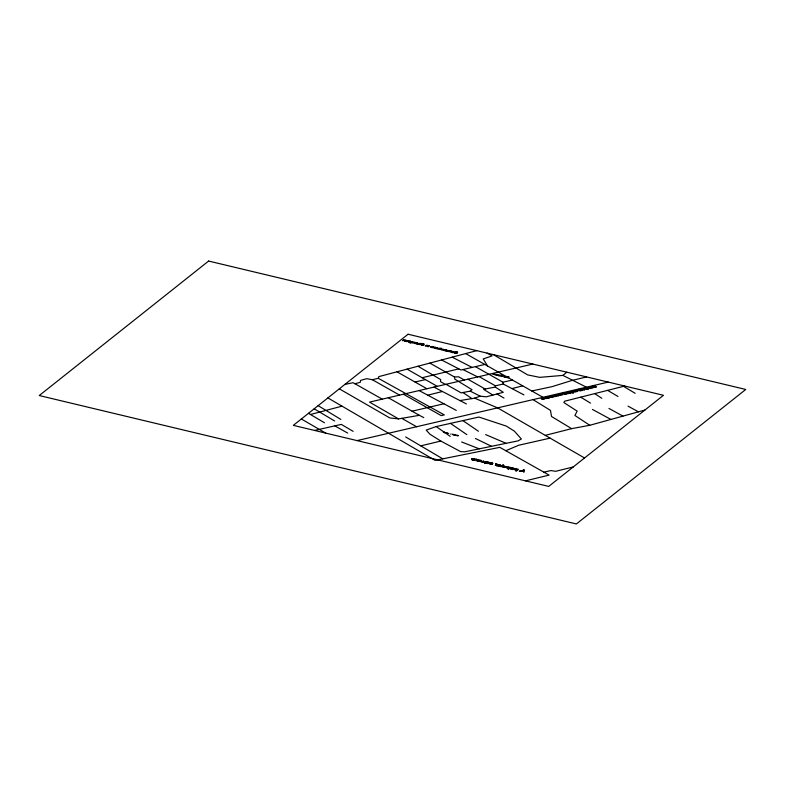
<?xml version="1.0" encoding="UTF-8"?>
<svg xmlns="http://www.w3.org/2000/svg" width="785" height="785" viewBox="0 0 785 785"><rect width="100%" height="100%" fill="white"/><g stroke="black" fill="none" stroke-linecap="round" stroke-linejoin="round"><path stroke-width="1.18" d="M445.998 384.297L461.138 392.863L470.205 391.136L480.234 396.189L486.308 396.827L503.293 392.304L495.296 387.054L495.423 385.827L479.085 376.594M504.009 376.986L504.147 376.113L504.382 376.692M476.201 459.254L476.878 459.637M495.57 463.886L496.248 464.269M453.75 352.033L451.944 352.161M451.924 352.063L453.74 351.935M457.488 435.616L456.742 435.626L457.42 435.273C458.057 435.92 458.263 435.861 458.371 435.489L457.616 435.655M506.855 377.281L506.58 376.358L505.383 377.3L506.717 376.594L506.806 377.644L508.592 377.026L507.915 377.909L509.102 376.957L506.953 377.408M481.107 460.844L481.725 460.991M500.477 465.476L501.095 465.623M541.297 398.564L543.23 398.535M556.379 395.11L558.135 395.277A8.066 3.101 4.4 0 1 557.811 395.424A4.033 1.55 4.4 0 0 557.586 395.522L557.595 395.522M344.87 384.424L353.014 382.717L354.967 383.737L360.325 382.295L360.531 380.391L366.703 378.704L372.335 379.704L378.272 378.311L378.792 376.633L476.721 350.65M411.958 342.054L410.3 342.221M410.241 342.064L411.948 341.926M414.598 342.711L413.852 343.32L415.461 342.495L413.401 342.123M427.727 345.802L426.952 346.45L428.561 345.635L426.481 345.253M443.191 349.865L443.015 349.089L441.602 349.678L441.474 348.717L441.121 349.845L442.985 349.354L443.074 350.306L445.046 349.57L443.093 350.061M543.22 398.603L543.043 398.741A8.066 3.101 4.4 0 1 542.729 398.878A4.033 1.55 4.4 0 0 542.504 398.986L542.504 398.986M409.289 342.397L410.82 341.534A1.325 0.51 4.4 0 1 412.262 341.926M476.995 459.971L475.975 460.824L478.212 459.676L477.417 459.745M496.405 464.553L495.355 465.456L497.592 464.308L496.787 464.377M482.608 461.855L483.658 460.981L481.421 462.12L484.679 462.532M503.528 466.859L504.578 465.986L502.341 467.124L505.599 467.526M573.855 392.716C565.838 393.295 575.258 389.566 571.951 392.647A2.581 0.991 4.4 0 0 572.255 392.794L573.315 392.765M449.255 351.042L448.539 351.611L450.649 351.072M543.946 399.123L542.062 399.192M559.077 395.62L557.154 395.728M499.613 375.377L497.994 375.181M498.328 375.269L499.554 375.161M478.742 460.893L478.968 460.697A5.485 2.11 4.4 0 0 479.87 461.011L480.332 461.178M498.122 465.525L498.347 465.328A5.485 2.11 4.4 0 0 499.25 465.642L499.702 465.809M433.075 347.176L431.603 346.842L433.084 346.96M437.53 348.246L436.058 347.912L437.539 348.03M446.724 350.444L445.262 350.11L446.734 350.228M421.329 344.693L422.055 344.586A8.242 3.169 4.4 0 1 422.595 344.654L424.273 344.203A1.923 0.736 4.4 0 0 422.801 343.83L421.731 344.007L423.252 344.065A2.159 0.824 4.4 0 1 423.547 344.144C424.813 344.811 418.032 344.203 422.438 345.371A1.335 0.51 4.4 0 0 423.851 345.174L421.319 344.801M454.77 352.691L455.496 352.583A8.242 3.169 4.4 0 1 456.036 352.651L457.655 352.171A1.923 0.736 4.4 0 0 456.232 351.827L455.212 351.974L456.693 352.063A2.159 0.824 4.4 0 1 456.988 352.141C458.234 352.799 451.473 352.19 455.879 353.358A1.335 0.51 4.4 0 0 457.292 353.171L454.77 352.808M566.103 394.021C565.308 395.12 561.167 392.343 563.659 393.471M450.757 351.445L450.08 351.984L451.689 351.16L451.13 351.199M489.389 463.572L491.508 463.503M549.814 397.789L548.45 397.985M555.849 396.405L554.642 396.611L555.309 396.405M559.028 394.58L560.362 394.61L559.077 394.826M586.65 388.251L587.985 388.271L586.68 388.477M588.976 387.712L590.31 387.741L589.005 387.947M408.936 341.465L408.278 341.985L410.329 340.818L407.739 340.808L406.601 341.593L408.887 341.112M420.083 344.134L419.435 344.654L421.486 343.477L418.896 343.467L417.757 344.252L420.044 343.771M440.149 348.933L439.492 349.453L441.553 348.275L439.011 348.255L437.824 349.05L440.11 348.569M566.24 392.932L568.046 393.285M568.566 392.402L570.361 392.755M575.533 390.802L577.328 391.156M496.297 374.612L495.796 375.004L496.679 374.641M567.987 393.452L566.211 393.108M570.303 392.922L568.517 392.559M577.289 391.313L575.483 390.959M434.537 347.637L433.928 348.118L435.538 347.294L434.959 347.343M404.766 340.641L404.854 340.562A3.945 1.521 4.4 0 0 405.511 340.798L405.776 340.886M415.922 343.3L416.011 343.231A3.945 1.521 4.4 0 0 416.658 343.457L416.923 343.555M493.441 354.643L527.667 374.906L539.717 377.349L562.865 375.397L566.848 372.198M413.332 342.466L412.184 342.927L412.949 342.319M426.432 345.596L425.284 346.057L426.049 345.449M448.176 350.767L446.999 351.248L448.343 350.424L450.992 351.042M470.205 391.136L472.011 389.703L454.839 379.145L454.397 376.947L429.817 363.092M495.521 374.386L494.658 374.739L496.571 374.445M497.376 374.926L496.934 375.279L497.71 374.7M446.449 432.937L446.616 432.82M448.559 433.428L448.706 433.31M450.718 434.193L451.12 433.889M454.299 434.419L453.701 434.9L454.221 434.488M454.554 434.87L455.055 434.772M454.711 434.762L455.555 434.89M455.29 434.792L454.809 435.165L455.457 434.821M478.879 460.157A2.924 1.119 4.4 0 0 478.673 460.295L478.163 460.687M486.082 463.062L484.679 463.542L486.926 461.757C490.733 461.668 489.546 464.612 486.19 463.179M498.043 464.926L497.298 465.505A2.64 1.02 4.4 0 1 496.758 465.799M497.494 465.358L498.004 464.955M404.609 340.298L404.108 340.7M478.624 460.324L477.928 460.873A2.64 1.02 4.4 0 1 477.388 461.168L477.977 461.295A1.452 0.559 4.4 0 0 478.3 461.168L481.097 461.6M505.334 467.144L506.904 466.535L505.736 467.458M479.252 460.461L481.058 460.648M560.755 395.12L559.273 395.248M588.377 388.781L586.895 388.918A1.374 0.53 4.4 0 0 588.858 388.653A1.374 0.53 4.4 0 0 587.121 387.976A1.374 0.53 4.4 0 0 586.395 388.761M590.703 388.251L589.211 388.379M406.326 341.259L404.383 340.906M417.522 343.899L415.569 343.604M500.447 466.251L497.68 465.799A1.452 0.559 4.4 0 1 497.356 465.937L496.719 465.78M570.98 391.833L572.667 392.206M572.569 392.392L570.931 392.019M565.642 394.011L563.993 393.619M564.032 393.422L565.72 393.815M484.757 462.483L485.974 461.531L484.414 462.139A3.228 1.246 4.4 0 1 484.198 462.296M547.449 397.22L548.578 397.181M553.484 395.836L554.936 395.699L553.101 395.738M542.072 398.878L542.572 398.643M557.154 395.414L557.664 395.189M480.391 461.482L478.752 461.138M499.78 466.104L498.122 465.77M547.047 397.132L548.823 397.053M505.805 450.718L518.689 445.252L550.099 438.138M543.406 399.123L544.005 398.937M558.498 395.66L559.087 395.483M484.109 462.336L482.647 462.1M504.323 376.878L505.913 376.535L504.313 377.045M553.17 397.073L551.992 397.318L550.334 396.376L552.768 396.974M582.921 390.243L581.705 390.508L580.046 389.556L582.48 390.165M544.8 397.632L546.046 397.357L547.704 398.299L545.369 397.681M523.575 470.205L521.74 470.814L523.428 471.216L523.536 470.558A7.006 2.689 4.4 0 1 523.703 470.156M549.255 397.799L547.812 397.612A3.768 1.452 4.4 0 0 548.509 397.534L548.823 397.495M563.875 393.246L566.142 393.776M541.885 398.476L542.504 398.397M556.967 395.012L557.595 394.933M436.175 426.569L426.196 430.101L429.954 434.242L440.807 441.052L460.677 451.63L464.926 451.777L518.139 440.856L521.348 438.992L514.391 431.142L506.345 426.098L478.909 417.041L436.175 426.569L450.178 436.352M459.932 400.576L474.621 398.162L480.234 396.189M405.197 340.327L406.296 340.484M416.344 342.996L417.443 343.153M456.37 435.351L457.007 435.243L456.203 435.498M447.568 433.32L447.077 433.33M573.354 392.559L573.864 392.618M444.349 432.329L445.016 432.378M452.965 434.39L453.642 434.439M444.948 432.692L444.379 432.682M453.553 434.762L452.984 434.743M446.95 432.947L447.587 432.986M545.29 435.361L571.627 428.649L589.78 425.284L644.878 410.055M458.813 368.862L422.144 377.732M310.477 414.5L342.005 406.159M511.987 388.604L522.673 385.837M427.786 395.198L442.406 391.489M624.742 386.034L564.503 401.243L563.905 402.597L577.161 411.124L574.934 415.481L589.78 425.284M573.236 466.947L555.692 471.314L550.884 470.549L543.917 472.177M420.78 445.87L440.807 441.052M525.42 480.852L549.117 475.111L499.81 447.342L435.135 460.383L327.875 397.926M586.63 376.928L571.98 380.44L552.12 386.632L531.779 390.989M484.845 364.446L461.011 370L441.592 359.972M415.02 382.02L425.421 379.606M532.858 364.073L369.539 402.106L398.554 418.896L419.367 415.314L423.792 417.63M475.406 366.644L502.959 382.216L512.389 380.028M495.423 385.827L503.254 384.012L523.938 394.894M412.066 411.183L443.957 403.765M357.067 440.601L608.277 382.099M558.998 395.11L560.824 394.924M586.621 388.771L588.446 388.585M588.946 388.241L590.762 388.055M314.559 430.445L341.308 424.391L353.142 431.348M495.296 387.054L483.58 389.321L492.901 395.071M405.747 341.171L404.815 340.975M416.894 343.83L415.932 343.624M556.908 395.238L556.388 395.159M541.817 398.701L541.307 398.623M558.155 395.738L557.576 395.669M543.063 399.202L542.484 399.133M554.671 395.964L554.436 396.003A4.798 1.845 4.4 0 1 553.631 396.111M548.636 397.347L548.46 397.377A4.798 1.845 4.4 0 1 547.596 397.495M493.657 373.797L494.373 373.905M443.407 432.388L443.976 432.447M496.728 374.406L497.454 374.504M405.08 340.111L406.767 340.494M416.227 342.78L417.914 343.163M554.858 396.111L554.583 396.15A3.768 1.452 4.4 0 1 553.847 396.229L554.445 396.592M554.75 395.954L555.613 396.042M548.715 397.338L549.578 397.426M410.781 342.849L409.927 342.672M499.034 375.623L498.033 375.485M499.191 375.75L498.514 375.681M454.397 376.947L458.675 376.82L464.347 380.028M413.783 342.299L414.608 342.535M426.883 345.429L427.707 345.675M590.712 387.113L592.969 387.918L591.37 387.348M560.765 393.982L563.022 394.786L561.452 394.227M549.157 396.641L551.413 397.445L549.794 396.867M398.554 418.896L389.821 417.944L339.306 388.84M411.036 342.78L409.348 342.603M434.605 347.048L434.419 347.215M431.289 347.098L430.808 347.009A1.442 0.549 4.4 0 0 432.702 347.647A1.442 0.549 4.4 0 0 433.192 346.774A1.442 0.549 4.4 0 0 430.847 346.784M471.638 459.284L472.305 459.402M443.908 432.093L443.397 432.103M573.59 390.704L572.765 390.91M582.401 388.683L581.587 388.889M430.975 346.862L432.918 347.323L431.446 347.353M435.439 347.932L437.373 348.393L435.861 348.403M444.634 350.13L446.567 350.591L445.075 350.61M493.373 373.896L494.442 374.16M452.69 434.213L452.396 434.596M444.182 432.417L444.958 432.545M452.808 434.478L453.583 434.605M471.883 459.078L474.572 459.716A1.285 0.491 4.4 0 1 473.139 459.981A1.285 0.491 4.4 0 1 472.089 459.382M493.363 374.317C493.971 372.865 496.277 374.769 492.862 374.239M417.178 343.447L416.943 343.369A5.024 1.933 4.4 0 1 416.158 343.114M406.031 340.778L405.786 340.7A5.024 1.933 4.4 0 1 405.001 340.445M461.629 441.965L479.242 448.834M474.621 398.162L497.592 407.876L584.531 457.979M485.63 434.596L506.129 443.319M586.454 387.182L562.865 375.397M573.717 390.753L575.699 391.882L573.472 390.901M475.416 438.481L491.538 446.312M462.934 369.549L477.692 376.918M452.209 357.155L472.089 367.419M433.958 387.103L466.388 403.932M419.092 390.567L456.271 410.378M592.439 409.436L610.936 419.435M378.272 378.311L444.32 414.912L441.19 415.599L403.392 394.227M628.039 406.149L638.431 411.84M608.964 408.435L622.956 416.119M487.102 353.132L492.126 355.88L483.236 358.941L487.563 365.987M334.822 425.853L347.696 433.094M465.642 353.593L542.965 397.308M467.84 379.214L485.169 389.017M445.448 384.424L440.503 381.638L440.66 379.557L417.993 366.232M396.965 371.805L426.912 388.742M372.335 379.704L399.585 395.11M388.29 397.74L419.367 415.314M354.967 383.737L382.236 399.153M416.56 426.746L401.792 418.336M407.052 369.136L437.245 386.338M593.224 387.486L591.458 386.475L593.784 387.525M586.032 389.134L584.266 388.133L586.591 389.174M556.32 395.954L554.553 394.943L556.879 395.993M553.189 396.15L553.896 396.553M547.155 397.534L547.861 397.936M544.476 398.662L542.72 397.661L545.045 398.711M301.342 418.994L325.706 433.104M496.983 393.982L503.999 398.083M607.61 390.361L618.001 396.484M405.678 436.97L442.779 458.842M308.485 413.322L324.49 422.781M544.8 398.054L546.311 398.623L545.222 398.005M314.167 408.808L334.646 420.986M623.496 386.348L635.173 393.324M552.817 396.69L551.727 396.052L553.229 396.631M582.941 389.811L581.44 389.242L582.529 389.87M571.627 428.649L551.502 416.472L550.491 410.398L533.035 399.624M318.141 405.649L340.847 419.435M580.694 397.161L590.467 403.107M481.068 461.227L480.734 461.04A3.238 1.246 4.4 0 0 480.41 460.932L480.224 460.873A6.986 2.679 4.4 0 1 479.174 460.53M500.428 465.279L498.652 465.083A6.986 2.679 4.4 0 0 499.564 465.485L499.79 465.564A3.238 1.246 4.4 0 1 500.084 465.662M594.696 393.619L601.82 398.309M462.914 392.539L472.03 398.633M462.905 420.613L478.448 431.25M450.472 423.38L466.879 434.654M492.44 463.336L490.282 462.993A1.472 0.569 4.4 0 1 490.743 462.846L491.194 462.826A2.247 0.863 4.4 0 1 492.234 463.003A1.766 0.677 4.4 0 1 492.99 463.287L491.067 463.719A7.84 3.012 4.4 0 0 490.703 463.67L489.997 463.739L490.399 464.072A1.933 0.746 4.4 0 0 490.694 464.141L492.43 464.249L489.349 463.807M503.558 467.085L505.059 467.33A3.228 1.246 4.4 0 0 505.275 467.183M502.959 382.216L503.254 384.012M412.331 342.152A1.325 0.51 4.4 0 1 411.369 342.535A1.325 0.51 4.4 0 1 409.947 342.25M435.312 347.843A1.442 0.549 4.4 0 1 437.647 347.843A1.442 0.549 4.4 0 1 437.166 348.707A1.442 0.549 4.4 0 1 435.175 348.069M444.506 350.041A1.442 0.549 4.4 0 1 446.851 350.041A1.442 0.549 4.4 0 1 446.361 350.905A1.442 0.549 4.4 0 1 444.379 350.267M498.053 464.926A2.924 1.119 4.4 0 1 498.259 464.789A1.747 0.677 4.4 0 1 500.133 464.887A1.747 0.677 4.4 0 1 500.928 465.603M495.57 463.778A1.315 0.5 4.4 0 1 496.885 464.377M478.86 460.138A1.747 0.677 4.4 0 1 480.763 460.255A1.747 0.677 4.4 0 1 481.558 460.972M476.201 459.147A1.315 0.5 4.4 0 1 477.506 459.745M471.697 458.96A2.002 0.765 4.4 0 1 474.954 458.95A2.002 0.765 4.4 0 1 474.277 460.157A2.002 0.765 4.4 0 1 471.52 459.274M588.721 388.232A1.374 0.53 4.4 0 1 589.447 387.447A1.374 0.53 4.4 0 1 591.183 388.124A1.374 0.53 4.4 0 1 589.182 388.408M558.773 395.1A1.374 0.53 4.4 0 1 559.499 394.315A1.374 0.53 4.4 0 1 561.236 394.992A1.374 0.53 4.4 0 1 559.234 395.277M488.849 462.65C486.886 464.995 485.513 461.099 488.849 462.65M506.58 467.723L508.69 468.468L507.905 469.096L508.513 469.244L510.76 467.458L508.042 466.947L506.58 467.693M514.332 469.577L516.452 470.323L515.657 470.951L516.275 471.098L518.522 469.312L515.794 468.792L514.342 469.528M513.635 468.616C511.496 466.633 510.27 470.588 513.625 468.704M595.373 386.269L594.745 386.681A7.879 3.022 4.4 0 0 594.431 386.819L596.266 386.573A1.276 0.491 4.4 0 1 596.257 387.162L594.314 387.299L594.186 386.612A10.764 4.141 4.4 0 1 594.441 386.505L594.863 386.181L593.931 386.053A2.061 0.795 4.4 0 0 593.676 386.112L593.009 386.122A1.845 0.706 4.4 0 1 594.216 385.857L595.373 386.269M509.602 467.654C507.601 469.911 506.423 466.025 509.602 467.634M517.364 469.508C515.225 471.854 514.352 467.742 517.354 469.538M474.866 459.353L472.747 459.048A1.452 0.559 4.4 0 1 473.276 458.852L474.856 459.382M524.272 470.048L523.948 472.285L523.379 471.451L521.289 470.951L519.278 471.177L524.272 470.048M208.614 261.052L39.25 395.542L576.386 523.948L745.75 389.458L208.614 261.052M408.072 334.233L293.325 425.362L548.725 486.415L663.472 395.297L408.072 334.233M403.873 339.728L402.705 340.661L403.873 339.728M404.314 339.375L404.314 339.375M429.238 345.792L428.07 346.725L429.238 345.792M429.68 345.439L429.68 345.439M501.046 375.034L499.859 375.976L502.145 375.946C500.526 377.565 504.451 374.524 502.282 375.838L501.046 375.034M503.028 464.975L500.781 466.751L503.636 465.122L503.028 464.975M577.927 389.546L580.203 390.842L577.927 389.546M578.849 389.331L581.135 390.636L578.849 389.331M582.499 388.997L584.521 389.86L582.499 388.997M452.023 352.475A1.501 0.579 4.4 0 0 454.358 352.19A1.501 0.579 4.4 0 0 452.199 351.484A1.501 0.579 4.4 0 0 452.023 352.475M511.231 469.293A2.09 0.805 4.4 0 0 514.469 468.89A2.09 0.805 4.4 0 0 511.467 467.909A2.09 0.805 4.4 0 0 511.231 469.293M575.64 391.46A1.433 0.549 4.4 0 0 577.868 391.185A1.433 0.549 4.4 0 0 575.807 390.518A1.433 0.549 4.4 0 0 575.64 391.46M568.674 393.059A1.433 0.549 4.4 0 0 570.901 392.785A1.433 0.549 4.4 0 0 568.84 392.117A1.433 0.549 4.4 0 0 568.674 393.059M566.348 393.599A1.433 0.549 4.4 0 0 568.576 393.314A1.433 0.549 4.4 0 0 566.515 392.647A1.433 0.549 4.4 0 0 566.348 393.599"/></g></svg>
